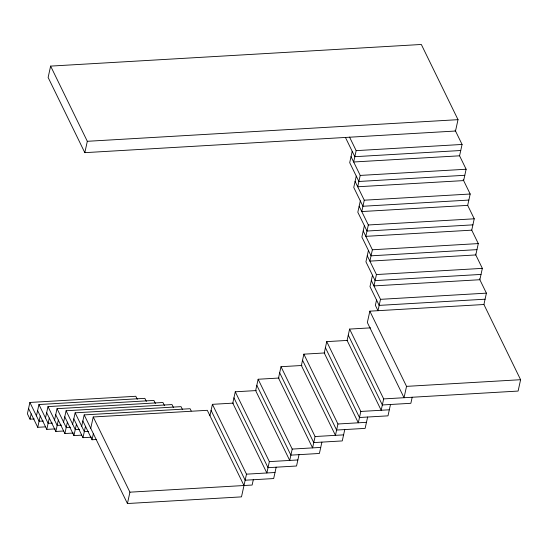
<?xml version="1.0" encoding="UTF-8"?>
<svg xmlns="http://www.w3.org/2000/svg" width="548" height="548" viewBox="0 0 548 548"><rect width="100%" height="100%" fill="white"/><g stroke="black" fill="none" stroke-linecap="round" stroke-linejoin="round"><path stroke-width="0.82" d="M50.622 66.103L48.128 77.46L84.817 152.659L455.518 131.027L458.018 119.669L421.323 44.47L50.622 66.103L87.317 141.302L84.817 152.659M137.281 399.28L135.808 396.273L29.893 402.451L27.4 413.809L30.024 419.179L34.291 418.932M30.024 419.179L31.188 413.877M36.449 415.884L38.942 404.527L144.857 398.348L146.33 401.355M45.422 426.858L37.737 427.31L40.237 415.953M45.498 417.953L47.991 406.602L153.906 400.424L155.379 403.431M55.327 428.885L46.785 429.385L49.286 418.028M54.547 420.028L57.04 408.678L162.955 402.492L164.427 405.506M63.52 431.009L55.834 431.461L58.328 420.104M63.595 422.104L66.089 410.753L172.004 404.568L173.469 407.575M73.425 433.036L64.883 433.53L67.377 422.179M72.644 424.179L75.138 412.822L181.052 406.643L182.518 409.651M81.618 435.16L73.932 435.605L76.425 424.255M81.693 426.255L84.187 414.898L190.101 408.719L191.204 410.973M91.523 437.181L82.981 437.681L85.474 426.323M90.742 428.331L93.235 416.973L207.295 410.315L243.99 485.521M96.297 439.51L92.03 439.756L93.359 433.701M233.38 403.109L212.412 404.335L246.484 474.164L241.49 496.872L127.431 503.53L129.924 492.173L93.235 416.973M209.918 415.692L212.412 404.335M235.277 391.793L232.784 403.15L266.855 472.979L269.349 461.622L235.277 391.793L256.245 390.566M258.142 379.25L255.649 390.601L289.721 460.436L292.214 449.079L258.142 379.25L279.11 378.024M253.299 479.747L252.135 485.042L129.924 492.173M281.008 366.708L278.514 378.058L312.586 447.894L315.079 436.537L281.008 366.708L301.975 365.482M276.165 467.204L273.671 478.555L245.155 480.219L211.083 410.39M303.873 354.166L301.379 365.516L335.445 435.345L337.945 423.994L303.873 354.166L324.841 352.939M352.206 151.317L349.706 162.674L358.878 181.477L464.793 175.292M349.556 137.096L356.159 150.638L353.659 161.989L459.573 155.81L462.074 144.453L455.1 130.164M356.262 176.1L353.761 187.457L362.934 206.26L468.848 200.075M351.042 156.618L360.214 175.422L357.714 186.772L463.629 180.593L466.129 169.236L459.525 155.701M299.03 454.662L296.536 466.012L268.02 467.677L233.948 397.848M326.738 341.623L324.245 352.974L358.31 422.803L360.81 411.452L326.738 341.623L347.706 340.397M360.317 200.883L357.817 212.24L366.989 231.037L472.91 224.858M355.097 181.402L364.269 200.198L361.769 211.555L467.684 205.377L470.184 194.019L463.211 179.73M364.372 225.666L361.872 237.024L371.051 255.82L476.966 249.641M359.152 206.185L368.325 224.981L365.824 236.339L471.739 230.16L474.239 218.803L467.636 205.267M321.895 442.12L319.402 453.47L290.885 455.135L256.813 385.306M349.603 329.081L347.103 340.431L381.175 410.26L383.675 398.91L349.603 329.081L370.571 327.855M368.427 250.45L365.934 261.807L375.106 280.603L481.021 274.425M363.208 230.968L372.38 249.765L369.879 261.122L475.801 254.943L478.294 243.586L471.691 230.05M372.482 275.233L369.989 286.59L379.161 305.387L485.076 299.208M367.263 255.752L376.435 274.548L373.942 285.905L479.856 279.727L482.35 268.369L475.376 254.08M369.845 311.161L367.352 322.519L404.04 397.718L406.541 386.367L369.845 311.161L483.911 304.51L520.6 379.709L518.107 391.067L383.675 398.91M344.761 429.577L342.26 440.928L313.751 442.592L279.679 372.763M376.538 300.016L375.373 305.318L377.997 310.689L380.49 299.331L371.318 280.535M367.626 417.028L365.126 428.385L336.609 430.05L302.544 360.221M390.491 404.486L387.991 415.843L359.474 417.508L325.409 347.679M412.192 397.245L410.856 403.301L382.34 404.965L348.275 335.136M483.911 304.51L486.405 293.153L479.432 278.864M87.317 141.302L458.018 119.669M356.159 150.638L462.074 144.453M460.738 150.508L354.823 156.694L345.651 137.891M360.214 175.422L466.129 169.236M364.269 200.198L470.184 194.019M368.325 224.981L474.239 218.803M372.38 249.765L478.294 243.586M376.435 274.548L482.35 268.369M380.49 299.331L486.405 293.153M406.541 386.367L520.6 379.709M43.34 421.001L39.072 421.254L29.893 402.451M52.389 423.077L48.114 423.33L38.942 404.527M61.438 425.152L57.163 425.399L47.991 406.602M70.487 427.228L66.212 427.474L57.04 408.678M360.81 411.452L389.327 409.788M79.535 429.303L75.261 429.55L66.089 410.753M88.584 431.379L84.31 431.625L75.138 412.822M337.945 423.994L366.461 422.33M315.079 436.537L343.596 434.872M292.214 449.079L320.731 447.415M269.349 461.622L297.865 459.957M246.484 474.164L275 472.499M84.187 414.898L127.431 503.53M82.858 420.953L92.03 439.756M73.809 418.878L82.981 437.681M64.76 416.809L73.932 435.605M55.711 414.733L64.883 433.53M46.662 412.658L55.834 431.461M37.613 410.582L46.785 429.385M28.565 408.507L37.737 427.31"/></g></svg>
